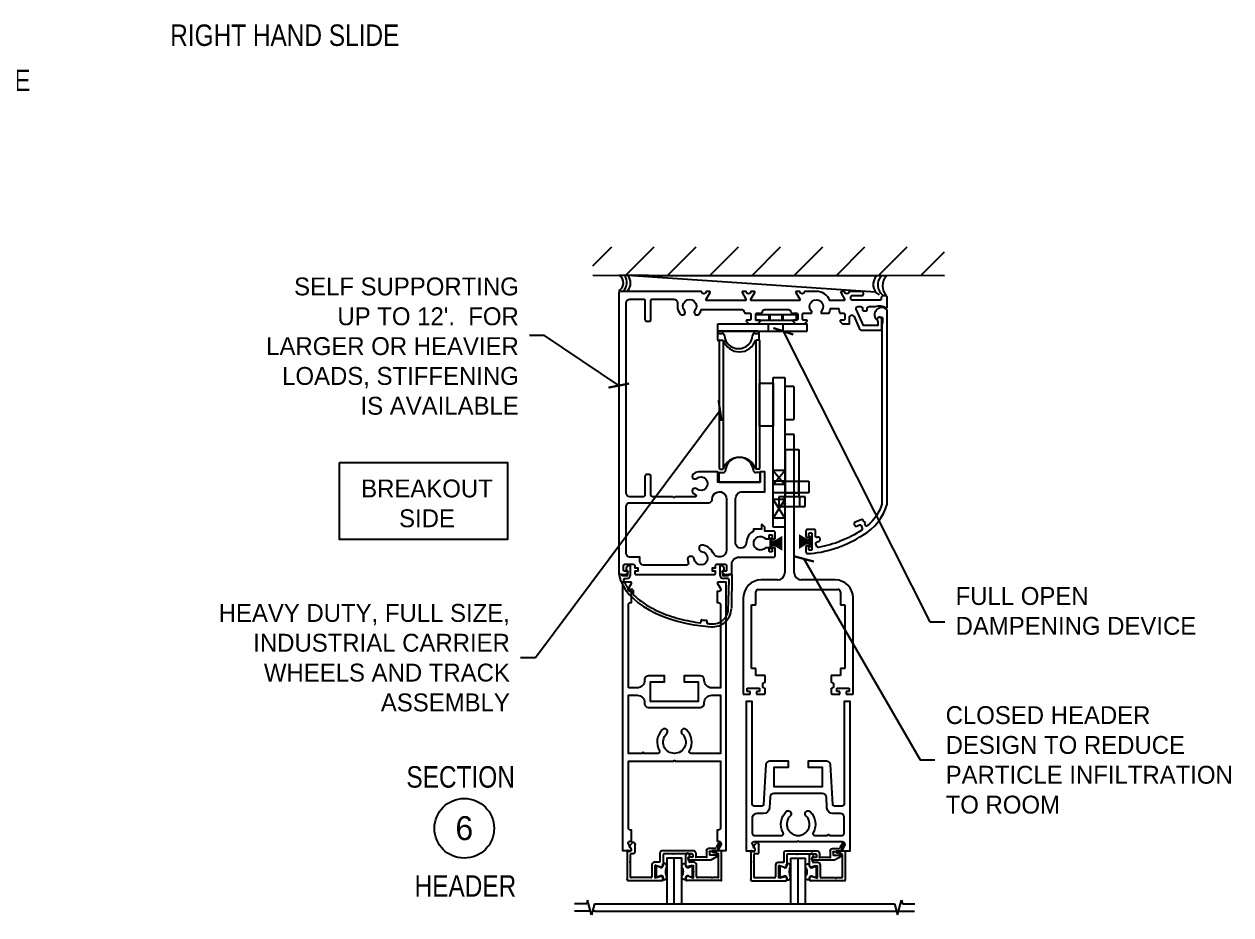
# Model space of a CAD drawing. Header units: inches. Extents: x -17070 to 527, y 504 to 2398.
# Drawn here: x -10397.14 to -10382.55, y 664.5 to 675.26 of the extents above; entities that cross this region are included whole.
import ezdxf
from ezdxf.enums import TextEntityAlignment as Align

# ---------------------------------------------------------------- set-up
doc = ezdxf.new("R2010")
doc.units = ezdxf.units.IN
doc.linetypes.add('CENTER', pattern=[0.6, 0.375, -0.075, 0.075, -0.075])
doc.linetypes.add('HIDDEN2', pattern=[0.1875, 0.125, -0.0625])
for name, color, linetype in [('1', 2, 'Continuous'), ('BRUSH', 2, 'Continuous'), ('GLASS', 3, 'Continuous'), ('GLBEAD', 7, 'Continuous'), ('NOTES', 6, 'Continuous'), ('OBJECT', 7, 'Continuous'), ('PAINT', 1, 'Continuous'), ('SHAPE', 3, 'Continuous'), ('TRACK', 1, 'Continuous'), ('WOOD', 3, 'Continuous')]:
    doc.layers.add(name, color=color, linetype=linetype)
doc.styles.add('ROMANC', font='arialbd.ttf', dxfattribs={"height": 0.35})
doc.dimstyles.get("Standard").update_dxf_attribs({"dimtxt": 0.18, "dimasz": 0.18, "dimexe": 0.18, "dimexo": 0.0625, "dimgap": 0.09, "dimtad": 0, "dimtih": 1, "dimtoh": 1, "dimzin": 0, "dimdsep": 46, "dimtxsty": 'ROMANC', "dimblk": 'ARCHTICK', "dimcen": 0.09, "dimclrd": 25, "dimclre": 25, "dimadec": 0, "dimazin": 0, "dimtfac": 1, "dimtofl": 0, "dimtmove": 0, "dimatfit": 3, "dimldrblk": 'ARCHTICK', "dimfxl": 1, "dimtolj": 1, "dimtzin": 0, "dimarcsym": 0})

# ---------------------------------------------------------------- blocks, each defined once
blk = doc.blocks.new('A$C74165A0A')
at = {"layer": 'SHAPE', "color": 1}
for p, q in [((0.695, 4.352), (0.695, 3.209)), ((0.855, 4.352), (0.695, 4.352)), ((0.855, 2.035), (0.855, 4.352)), ((0.695, 3.209), (0.71, 3.194)), ((0.71, 3.194), (0.695, 3.179)), ((0.695, 3.179), (0.695, 2.035)), ((0.575, 1.915), (0.3, 1.915)), ((1.54, 1.915), (0.975, 1.915)), ((0.211, 1.496), (0.211, 1.715)), ((0.251, 1.755), (1.589, 1.755)), ((1.629, 1.716), (1.629, 1.496)), ((0, 1.615), (0, 0)), ((0.14, 0.433), (0.14, 1.496)), ((0.14, 1.496), (0.211, 1.496)), ((1.629, 1.496), (1.7, 1.496)), ((1.7, 1.496), (1.7, 0.433)), ((1.84, 0), (1.84, 1.615)), ((0.211, 0.433), (0.14, 0.433)), ((0.211, 0.315), (0.211, 0.433)), ((1.629, 0.433), (1.629, 0.315)), ((1.7, 0.433), (1.629, 0.433)), ((0.369, 0.315), (0.211, 0.315)), ((0.369, 0.197), (0.369, 0.315)), ((1.471, 0.315), (1.471, 0.197)), ((1.629, 0.315), (1.471, 0.315)), ((0.062, 0.098), (0.271, 0.098)), ((0.062, 0.043), (0.062, 0.098)), ((0.114, 0.043), (0.062, 0.043)), ((0.114, 0), (0.114, 0.043)), ((0.22, 0.043), (0.22, 0)), ((0.271, 0.043), (0.22, 0.043)), ((0.271, 0.098), (0.271, 0.043)), ((0.369, 0.02), (0.369, 0.098)), ((1.471, 0.098), (1.471, 0.02)), ((1.569, 0.098), (1.777, 0.098)), ((1.569, 0.043), (1.569, 0.098)), ((1.62, 0.043), (1.569, 0.043)), ((1.62, 0), (1.62, 0.043)), ((1.726, 0.043), (1.726, 0)), ((1.777, 0.043), (1.726, 0.043)), ((1.777, 0.098), (1.777, 0.043)), ((0, 0), (0.114, 0)), ((0.22, 0), (0.349, 0)), ((1.491, 0), (1.62, 0)), ((1.726, 0), (1.84, 0))]:
    blk.add_line(p, q, dxfattribs=at)
for centre, radius, start, end in [((0.575, 2.035), 0.12, 270, 0), ((0.975, 2.035), 0.12, 180, 270), ((0.3, 1.615), 0.3, 90, 180), ((1.54, 1.615), 0.3, 0, 90), ((0.251, 1.715), 0.04, 90, 180), ((1.589, 1.716), 0.0394, 0, 90), ((0.369, 0.148), 0.0492, 90, 270), ((0.349, 0.02), 0.0197, 270, 360), ((1.471, 0.148), 0.0492, 270, 90), ((1.491, 0.02), 0.0197, 180, 270)]:
    blk.add_arc(centre, radius, start, end, dxfattribs=at)
blk = doc.blocks.new('A$C09C748BD')
at = {"layer": 'SHAPE'}
for points in [[(1.411, 1.056, -0.387591), (1.349, 1), (1.035, 1), (1.035, 1.1), (1.27, 1.1), (1.27, 1.43), (0.87, 1.43), (0.47, 1.43), (0.47, 1.1), (0.705, 1.1), (0.705, 1), (0.391, 1, -0.387591), (0.329, 1.056), (0.291, 1.722, 0.387591), (0.26, 1.75), (0.131, 1.75, 0.414214), (0.1, 1.719), (0.1, 0), (0, 0), (0, 2.5), (0.129, 2.5, -0.57735), (0.148, 2.466), (0.104, 2.391, 0.57735), (0.131, 2.344), (0.86, 2.344, 1), (0.88, 2.344), (1.609, 2.344, 0.57735), (1.636, 2.391), (1.592, 2.466, -0.57735), (1.611, 2.5), (1.74, 2.5), (1.74, 0), (1.64, 0), (1.64, 1.719, 0.414214), (1.609, 1.75), (1.48, 1.75, 0.387591), (1.449, 1.722)], [(1.149, 2.244), (1.364, 2.244, 1), (1.394, 2.244), (1.609, 2.244, -0.414214), (1.64, 2.213), (1.64, 1.937, -0.414214), (1.578, 1.875), (1.452, 1.875, 0.397506), (1.353, 1.78), (1.342, 1.598, -0.397506), (1.28, 1.54), (0.87, 1.54), (0.46, 1.54, -0.397506), (0.398, 1.598), (0.387, 1.78, 0.397506), (0.288, 1.875), (0.185, 1.875, -0.345205), (0.1, 1.937), (0.1, 2.213, -0.414214), (0.131, 2.244), (0.591, 2.244, -0.575556), (0.618, 2.197, 0.345591), (0.671, 1.843, 1), (0.739, 1.916, -0.678117), (0.87, 2.244, -0.678117), (1.001, 1.916, 1), (1.069, 1.843, 0.345591), (1.122, 2.197, -0.575556)]]:
    blk.add_lwpolyline(points, format="xyb", close=True, dxfattribs=at)
blk = doc.blocks.new('A$C2CCF2598')
at = {"color": 1}
for p, q in [((0.984, 0.251), (0.984, 0.428)), ((1.43, 0.477), (1.525, 0.454)), ((1.569, 0.5), (1.435, 0.5)), ((1.534, 0.065), (1.534, 0.44)), ((1.584, 0.015), (1.584, 0.485)), ((1.027, 0.222), (1.114, 0.258)), ((1.034, 0.323), (1.034, 0.401)), ((1.117, 0.308), (1.049, 0.308)), ((1.114, 0.155), (1.114, 0.258)), ((1.164, 0.065), (1.164, 0.261)), ((0.984, 0.015), (0.984, 0.049)), ((1.027, 0.078), (1.114, 0.043)), ((1.114, 0.043), (1.114, 0.145)), ((1.419, 0.05), (1.179, 0.05)), ((1.519, 0.05), (1.429, 0.05)), ((1.569, 0), (0.999, 0))]:
    blk.add_line(p, q, dxfattribs=at)
for centre, radius, start, end in [((1.017, 0.428), 0.0325, 302.579, 180), ((1.435, 0.488), 0.012, 90, 245.556), ((1.519, 0.44), 0.015, 0, 65.556), ((1.569, 0.485), 0.015, 0, 90), ((1.015, 0.251), 0.031, 180, 292.2455), ((1.049, 0.323), 0.015, 180, 270), ((1.117, 0.261), 0.047, 0, 90), ((1.015, 0.049), 0.031, 68.3183, 180), ((0.999, 0.015), 0.015, 180, 270), ((1.114, 0.15), 0.005, 270, 90), ((1.179, 0.065), 0.015, 180, 270), ((1.424, 0.05), 0.005, 180, 0), ((1.519, 0.065), 0.015, 270, 0), ((1.569, 0.015), 0.015, 270, 0)]:
    blk.add_arc(centre, radius, start, end, dxfattribs=at)
at = {"layer": 'OBJECT', "color": 1}
for p, q in [((0.036, 0.572), (0.077, 0.625)), ((0.135, 0.481), (0.135, 0.609)), ((1.534, 0.628), (1.491, 0.554)), ((0, 0.493), (0, 0.015)), ((0.015, 0.501), (0.026, 0.495)), ((0.04, 0.559), (0.057, 0.549)), ((0.05, 0.435), (0.05, 0.313)), ((0.104, 0.45), (0.065, 0.45)), ((0.55, 0.468), (0.55, 0.308)), ((1.119, 0.499), (0.581, 0.499)), ((0.603, 0.434), (0.603, 0.266)), ((1.085, 0.449), (0.618, 0.449)), ((1.1, 0.434), (1.1, 0.394)), ((1.15, 0.468), (1.15, 0.394)), ((1.33, 0.508), (1.33, 0.394)), ((1.464, 0.539), (1.361, 0.539)), ((1.38, 0.489), (1.38, 0.424)), ((1.511, 0.489), (1.38, 0.489)), ((1.521, 0.424), (1.38, 0.424)), ((1.524, 0.415), (1.401, 0.344)), ((1.577, 0.603), (1.511, 0.489)), ((0.05, 0.303), (0.05, 0.065)), ((0.412, 0.261), (0.412, 0.065)), ((0.55, 0.308), (0.459, 0.308)), ((0.465, 0.258), (0.465, 0.042)), ((0.561, 0.222), (0.465, 0.257)), ((0.603, 0.266), (0.603, 0.251)), ((1.1, 0.394), (1.04, 0.394)), ((1.401, 0.344), (1.04, 0.344)), ((1.33, 0.394), (1.15, 0.394)), ((0.397, 0.05), (0.065, 0.05)), ((0.561, 0.078), (0.465, 0.042)), ((0.603, 0.049), (0.603, 0.015)), ((0.015, 0), (0.588, 0))]:
    blk.add_line(p, q, dxfattribs=at)
at = {"layer": 'OBJECT', "color": 1, "linetype": 'ByBlock'}
for p, q in [((0.958, 0.449), (0.74, 0.449)), ((1.031, 0.449), (0.977, 0.449)), ((1.066, 0.449), (1.055, 0.449)), ((1.066, 0.449), (1.055, 0.449))]:
    blk.add_line(p, q, dxfattribs=at)
at = {"layer": 'OBJECT', "color": 1}
for centre, radius, start, end in [((0.104, 0.609), 0.031, 0, 150), ((1.555, 0.616), 0.025, 330, 150), ((0.01, 0.493), 0.01, 60, 180), ((0.041, 0.522), 0.031, 241.8784, 58.1216), ((0.045, 0.567), 0.01, 150, 240), ((0.065, 0.435), 0.015, 90, 180), ((0.104, 0.481), 0.031, 270, 0), ((0.581, 0.468), 0.031, 90, 180), ((0.618, 0.434), 0.015, 90, 180), ((1.085, 0.434), 0.015, 0, 90), ((1.119, 0.468), 0.031, 0, 90), ((1.361, 0.508), 0.031, 90, 180), ((1.464, 0.57), 0.031, 270, 330), ((1.521, 0.419), 0.005, 300, 90), ((0.05, 0.308), 0.005, 90, 270), ((0.459, 0.261), 0.047, 90, 180), ((0.572, 0.251), 0.031, 249.7144, 0), ((1.04, 0.369), 0.025, 90, 270), ((0.015, 0.015), 0.015, 180, 270), ((0.065, 0.065), 0.015, 180, 270), ((0.397, 0.065), 0.015, 270, 0), ((0.572, 0.049), 0.031, 347.8966, 110.2856), ((0.588, 0.015), 0.015, 270, 0)]:
    blk.add_arc(centre, radius, start, end, dxfattribs=at)
at = {"layer": 'OBJECT', "color": 1, "linetype": 'ByBlock'}
for p in [(0, 0.487), (0, 0.487), (0, 0.487), (0, 0.487), (0.01, 0.503), (0.135, 0.603), (0.135, 0.603), (0.77, 0.449), (0.977, 0.449), (1.085, 0.449), (1.085, 0.449), (1.085, 0.449), (1.085, 0.449), (1.085, 0.449), (1.1, 0.434), (1.33, 0.508), (1.38, 0.489), (1.491, 0.489), (1.521, 0.424), (1.521, 0.424), (1.524, 0.415), (0.05, 0.317), (0.05, 0.317), (1.04, 0.394), (1.04, 0.394), (1.15, 0.394), (1.15, 0.394), (1.15, 0.394), (1.15, 0.394), (1.15, 0.394), (1.15, 0.394), (1.15, 0.394), (1.15, 0.394), (1.33, 0.394), (0, 0.019), (0.6, 0.028), (0.6, 0.028), (0.6, 0.028), (0.6, 0.019)]:
    blk.add_point(p, dxfattribs=at)
blk = doc.blocks.new('GLBEAD')
at = {"layer": 'GLBEAD'}
for p, q in [((-0.108666, 0.197696), (-0.108666, 0.231058)), ((0, 0.202851), (-0.083039, 0.178504)), ((0, 0), (0, 0.202851)), ((-0.108666, 0.003748), (-0.108666, -0.028207)), ((0, 0), (-0.08334, 0.023026))]:
    blk.add_line(p, q, dxfattribs=at)
for centre, radius, start, end in [((-0.131465, 0.190887), 0.04619, 60.422859, 228.483357), ((-0.131465, 0.011965), 0.04619, 131.516643, 299.577141), ((-0.464744, 0.092293), 0.309356, 1.519612, 11.941172), ((-0.464744, 0.110558), 0.309356, 348.058828, 358.480388), ((-0.088666, 0.197696), 0.02, 180, 286.341521), ((-0.088666, 0.003748), 0.02, 74.555218, 180)]:
    blk.add_arc(centre, radius, start, end, dxfattribs=at)
blk = doc.blocks.new('A$C0287639B')
at = {"layer": 'OBJECT'}
for p, q in [((0.279, 0.196), (0.32, 0.233)), ((0.34, 0.069), (0.34, 0.224)), ((1.836, 0.224), (1.836, 0.07)), ((1.856, 0.233), (1.897, 0.196)), ((0.194, 0.07), (0.159, 0.07)), ((0.273, 0.05), (0.194, 0.05)), ((0.24, 0.003), (0.273, 0.003)), ((0.293, 0.07), (0.293, 0.129)), ((1.883, 0.129), (1.883, 0.07)), ((1.982, 0.05), (1.903, 0.05)), ((1.974, 0.003), (1.903, 0.003)), ((2.041, 0.07), (1.982, 0.07)), ((1.982, 0.07), (1.982, 0.05)), ((2.041, 0.07), (2.03, -0.494)), ((0.371, -0.179), (0.311, -0.179)), ((0.383, -0.191), (0.383, -0.262)), ((1.979, -0.535), (1.994, -0.017)), ((1.521, -0.701), (1.521, -0.725)), ((1.62, -0.709), (1.62, -0.739))]:
    blk.add_line(p, q, dxfattribs=at)
at = {"layer": 'OBJECT', "linetype": 'CENTER'}
blk.add_line((0.194, 0.07), (0.194, 0.05), dxfattribs=at)
at = {"layer": 'OBJECT'}
for centre, radius, start, end in [((0.328, 0.224), 0.0118, 0, 130.9068), ((1.848, 0.224), 0.0118, 49.0932, 180), ((0.159, 0.058), 0.0118, 90, 192.3351), ((0.304, 0.167), 0.0394, 130.9068, 252.5424), ((0.273, 0.07), 0.0669, 270, 0), ((0.273, 0.07), 0.0197, 270, 0), ((1.903, 0.07), 0.0669, 180, 270), ((1.871, 0.167), 0.0394, 287.4576, 49.0932), ((1.903, 0.07), 0.0197, 180, 270), ((1.974, -0.017), 0.0197, 0, 90), ((0.371, -0.191), 0.0118, 0, 90), ((1.715, -0.489), 0.315, 266.1586, 358.9292), ((1.715, -0.489), 0.268, 266.1586, 349.9404), ((1.51, -0.725), 0.0118, 262.5706, 360), ((1.533, -0.701), 0.0118, 82.9237, 180), ((1.608, -0.709), 0.0118, 360, 84.3678), ((1.632, -0.739), 0.0118, 180, 264.9043)]:
    blk.add_arc(centre, radius, start, end, dxfattribs=at)
at = {"layer": 'OBJECT', "linetype": 'CENTER'}
blk.add_arc((0.24, -0.017), 0.0197, 90, 202.0565, dxfattribs=at)
at = {"layer": 'OBJECT'}
blk.add_ellipse((1.907, 0.174), major_axis=(1.772, 0), ratio=0.555556, start_param=-3.020698, end_param=-1.691077, dxfattribs=at)
at = {"layer": 'OBJECT', "linetype": 'CENTER'}
blk.add_open_spline([(0.222, -0.024), (0.235, -0.057), (0.252, -0.09), (0.284, -0.141), (0.297, -0.16), (0.311, -0.179)], degree=3, knots=[-2.9141697, -2.9141697, -2.9141697, -2.9141697, -2.7990943, -2.7990943, -2.7337121, -2.7337121, -2.7337121, -2.7337121], dxfattribs=at)
at = {"layer": 'OBJECT'}
blk.add_open_spline([(0.383, -0.262), (0.399, -0.278), (0.416, -0.294), (0.502, -0.371), (0.584, -0.429), (0.771, -0.532), (0.875, -0.578), (1.099, -0.656), (1.217, -0.687), (1.394, -0.72), (1.451, -0.73), (1.508, -0.737)], degree=3, knots=[-2.6357705, -2.6357705, -2.6357705, -2.6357705, -2.5774908, -2.5774908, -2.3558873, -2.3558873, -2.1342838, -2.1342838, -1.9126803, -1.9126803, -1.8078177, -1.8078177, -1.8078177, -1.8078177], dxfattribs=at)
for points in [[(1.535, -0.689), (1.56, -0.692), (1.584, -0.695), (1.609, -0.697)], [(1.631, -0.75), (1.653, -0.752), (1.675, -0.754), (1.697, -0.756)]]:
    blk.add_open_spline(points, degree=3, dxfattribs=at)
blk = doc.blocks.new('A$C78FB188A')
at = {"layer": 'PAINT'}
blk.add_lwpolyline([(0.908, 1.307), (0.563, 1.307, -0.414214), (0.538, 1.332), (0.538, 1.652, 0.414214), (0.513, 1.677), (0.463, 1.677, 0.414214), (0.438, 1.652), (0.438, 1.332, -0.414214), (0.413, 1.307), (0.185, 1.307, -0.414214), (0.125, 1.367), (0.125, 4.56, -0.414214), (0.185, 4.62), (0.413, 4.62, -0.414214), (0.438, 4.595), (0.438, 4.275, 0.414214), (0.463, 4.25), (0.513, 4.25, 0.414214), (0.538, 4.275), (0.538, 4.595, -0.414214), (0.563, 4.62), (0.924, 4.62, -0.414213), (0.983, 4.56), (0.983, 4.5, 0.174105), (1.03, 4.37, 1), (1.1, 4.427, -2.120583), (1.275, 4.427, 1), (1.345, 4.37, 0.10337), (1.384, 4.444), (2.067, 4.444, -0.414214), (2.097, 4.414), (2.097, 4.414, 0.414214), (2.127, 4.384), (2.197, 4.384, -0.414214), (2.216, 4.364), (2.216, 4.286, -0.414214), (2.197, 4.266), (2.149, 4.266, 0.668179), (2.141, 4.246), (2.181, 4.206), (2.331, 4.206), (2.37, 4.246, 0.668179), (2.362, 4.266), (2.315, 4.266, -0.414214), (2.295, 4.286), (2.295, 4.364, -0.414214), (2.315, 4.384), (2.381, 4.384, 0.414214), (2.411, 4.414, -0.414214), (2.441, 4.444), (2.85, 4.444, -0.414214), (2.88, 4.414), (2.88, 4.414, 0.414214), (2.91, 4.384), (2.98, 4.384, -0.414214), (3, 4.364), (3, 4.286, -0.414214), (2.98, 4.266), (2.933, 4.266, 0.668179), (2.925, 4.246), (2.965, 4.206), (3.114, 4.206), (3.154, 4.246, 0.668179), (3.146, 4.266), (3.099, 4.266, -0.414214), (3.079, 4.286), (3.079, 4.364, -0.414214), (3.099, 4.384), (3.233, 4.384, 0.242955), (3.225, 4.424, -2.120583), (3.4, 4.424, 0.242955), (3.392, 4.384), (3.522, 4.384, 0.088026), (3.552, 4.464), (3.683, 4.464, 0.088026), (3.712, 4.384), (3.768, 4.384, -0.414214), (3.788, 4.364), (3.788, 4.286, -0.414214), (3.768, 4.266), (3.721, 4.266, 0.668179), (3.712, 4.246), (3.752, 4.206), (3.868, 4.206), (3.868, 4.313, -0.812087), (3.944, 4.329), (4.03, 4.133, 0.297726), (4.085, 4.097), (4.395, 4.097, 0.414214), (4.41, 4.112), (4.41, 4.277, 1.589785), (4.345, 4.245), (4.345, 4.177), (4.101, 4.177), (3.98, 4.453, -0.541158), (4.008, 4.495), (4.056, 4.495, -0.414214), (4.086, 4.465), (4.086, 4.44, 0.414214), (4.101, 4.425), (4.15, 4.425, 0.414214), (4.165, 4.44), (4.165, 4.465, -0.414214), (4.195, 4.495), (4.301, 4.495, -0.211832), (4.485, 4.475, 0.578848), (4.5, 4.483), (4.5, 4.645, 0.414214), (4.47, 4.675), (4.43, 4.675, 0.414214), (4.4, 4.645), (4.4, 4.62, -0.414214), (4.38, 4.6), (3.913, 4.6, -0.414214), (3.893, 4.62), (3.893, 4.66, -0.414214), (3.913, 4.68), (4.081, 4.68, 0.414214), (4.101, 4.7), (4.101, 4.73, 0.414214), (4.081, 4.75), (3.864, 4.75, -1), (3.784, 4.75), (3.733, 4.75, 0.57735), (3.72, 4.728), (3.784, 4.617, -0.57735), (3.771, 4.594), (3.539, 4.594, 0.310469), (3.312, 4.75), (3.116, 4.75, -1), (3.036, 4.75), (2.983, 4.75, 0.57735), (2.97, 4.728), (3.034, 4.617, -0.57735), (3.021, 4.594), (2.229, 4.594, -0.57735), (2.216, 4.617), (2.28, 4.728, 0.57735), (2.267, 4.75), (2.213, 4.75, -1), (2.133, 4.75), (2.08, 4.75, 0.57735), (2.067, 4.728), (2.131, 4.617, -0.57735), (2.118, 4.594), (1.479, 4.594, -0.57735), (1.466, 4.617), (1.53, 4.728, 0.57735), (1.517, 4.75), (1.464, 4.75, -1), (1.384, 4.75), (0.02, 4.75, 0.414214), (0, 4.73), (0, 0.015, 0.438212), (0.016, 0), (0.123, 0.009), (0.154, 0.04, 0.668179), (0.145, 0.06), (0.094, 0.06, -0.414213), (0.079, 0.075), (0.079, 0.146, -0.414214), (0.109, 0.176), (0.237, 0.176, -0.414214), (0.267, 0.146), (0.267, 0.116), (0.318, 0.116), (0.318, 0.06), (0.267, 0.06), (0.267, 0.02, 0.414214), (0.287, 0), (1.6, 0, 0.414214), (1.62, 0.02), (1.62, 0.06), (1.569, 0.06), (1.569, 0.116), (1.62, 0.116), (1.62, 0.146, -0.414214), (1.65, 0.176), (1.778, 0.176, -0.414214), (1.808, 0.146), (1.808, 0.075, -0.414213), (1.793, 0.06), (1.741, 0.06, 0.668179), (1.733, 0.04), (1.764, 0.009), (1.874, 0), (1.894, 0), (1.894, 0.173, -0.414214), (2.014, 0.293), (2.594, 0.293, 0.414214), (2.624, 0.323), (2.624, 0.441, 0.414214), (2.614, 0.451), (2.584, 0.451, 0.414214), (2.574, 0.441), (2.574, 0.393, -0.414214), (2.564, 0.383), (2.533, 0.383, -0.414214), (2.523, 0.393), (2.523, 0.441, 0.414214), (2.513, 0.451), (2.465, 0.451, 0.206755), (2.458, 0.448, -2.520975), (2.458, 0.604, 0.206755), (2.465, 0.601), (2.513, 0.601, 0.414214), (2.523, 0.611), (2.523, 0.659, -0.414214), (2.533, 0.669), (2.564, 0.669, -0.414214), (2.574, 0.659), (2.574, 0.611, 0.414214), (2.584, 0.601), (2.614, 0.601, 0.414214), (2.624, 0.611), (2.624, 0.699, 0.414214), (2.594, 0.729), (2.45, 0.729), (2.45, 0.797), (2.41, 0.837, 0.668179), (2.39, 0.828), (2.39, 0.76), (2.256, 0.76), (2.256, 0.732, 0.268191), (2.137, 0.526, -0.959676), (1.957, 0.533), (1.957, 1.27, -0.414214), (2.077, 1.39), (2.449, 1.39), (2.449, 1.726), (2.371, 1.726), (2.371, 1.551), (1.662, 1.551), (1.662, 1.726), (1.334, 1.726, 0.121344), (1.246, 1.684, 0.500868), (1.249, 1.612), (1.249, 1.612, 0.33246), (1.303, 1.614, -2.106685), (1.303, 1.438, 0.33246), (1.249, 1.44), (1.249, 1.44, 0.500868), (1.246, 1.368, 0.062582), (1.289, 1.341, -0.291892), (1.298, 1.327), (1.298, 1.322, -0.414214), (1.283, 1.307), (0.938, 1.307), (0.923, 1.292)], format="xyb", close=True, dxfattribs=at)
at = {"layer": 'SHAPE', "color": 1}
blk.add_lwpolyline([(1.262, 0.265, 0.386399), (1.217, 0.306), (1.198, 0.306, 0.439637), (1.154, 0.257, 0.063469), (1.165, 0.202, -0.517548), (1.137, 0.162), (0.412, 0.162, -0.414214), (0.352, 0.222), (0.352, 0.296), (0.185, 0.296, -0.414214), (0.125, 0.356), (0.125, 1.147, -0.414214), (0.185, 1.207), (1.507, 1.207, 0.419182), (1.567, 1.268, -1.008503), (1.807, 1.27), (1.807, 0.416, -0.833429), (1.575, 0.373, 0.26349), (1.394, 0.497, 0.439637), (1.345, 0.453), (1.345, 0.434, 0.386399), (1.386, 0.389, -2.120583)], format="xyb", close=True, dxfattribs=at)
blk = doc.blocks.new('A$C521178F1')
at = {"layer": 'SHAPE'}
blk.add_lwpolyline([(1.204, -2.131), (1.194, -2.107, 0.414214), (1.155, -2.09), (1.053, -2.131, 0.414214), (1.037, -2.17), (1.04, -2.179, 0.414214), (1.079, -2.196), (1.126, -2.177, -0.414214), (1.152, -2.189), (1.172, -2.239, -0.347267), (1.165, -2.263, -0.102155), (0.435, -2.554, -0.361265), (0.413, -2.541), (0.393, -2.492, -0.414214), (0.404, -2.466), (0.451, -2.447, 0.414214), (0.467, -2.408), (0.464, -2.399, 0.414214), (0.425, -2.382), (0.416, -2.385, -0.530478), (0.389, -2.367), (0.389, -2.282, 0.414214), (0.359, -2.252), (0.258, -2.252, 0.414214), (0.228, -2.282), (0.228, -2.37, 0.414214), (0.238, -2.38), (0.268, -2.38, 0.414214), (0.278, -2.37), (0.278, -2.322, -0.414214), (0.288, -2.312), (0.319, -2.312, -0.414214), (0.329, -2.322), (0.329, -2.588, -0.414214), (0.319, -2.598), (0.288, -2.598, -0.414214), (0.278, -2.588), (0.278, -2.54, 0.414214), (0.268, -2.53), (0.238, -2.53, 0.414214), (0.228, -2.54), (0.228, -2.628, 0.414214), (0.258, -2.658), (0.308, -2.658, 0.114405), (1.183, -2.347, 0.192317), (1.591, -1.829), (1.591, 1.423, 0.991838), (1.404, 1.272, 0.620755), (1.422, 1.276, -0.343236), (1.461, 1.306), (1.501, 1.306, -0.414213), (1.511, 1.296), (1.511, 1.268), (1.511, 1.21, -0.198913), (1.508, 1.203), (1.504, 1.199, 0.198912), (1.501, 1.192), (1.501, -1.829, -0.148336), (1.257, -2.191, -0.515841), (1.225, -2.183), (1.215, -2.159, 1)], format="xyb", close=True, dxfattribs=at)
blk = doc.blocks.new('A$C5503092B')
at = {"color": 4}
for p, q in [((0.104, 0.954), (0.337, 0.954)), ((0.104, 0.954), (0.104, 0.16)), ((0.337, 0.954), (0.337, 0.16)), ((0.337, 0.225), (0.104, 0.225)), ((0.441, 0.16), (0, 0.16)), ((0, 0.16), (0, 0)), ((0, 0), (0.441, 0)), ((0.092, 0), (0.092, 0.16)), ((0.349, 0), (0.349, 0.16)), ((0.441, 0), (0.441, 0.16))]:
    blk.add_line(p, q, dxfattribs=at)
blk = doc.blocks.new('_ARCHTICK')
at = {"color": 0, "linetype": 'ByBlock', "const_width": 0.15}
blk.add_lwpolyline([(-0.5, -0.5), (0.5, 0.5)], dxfattribs=at)
blk = doc.blocks.new('A$C02940C06')
at = {"color": 4, "linetype": 'HIDDEN2'}
for p, q in [((-0.093, 0.118), (0, 0.118)), ((-0.093, 0.1), (0, 0.1)), ((-0.093, -0.1), (0, -0.1)), ((-0.093, -0.118), (0, -0.118))]:
    blk.add_line(p, q, dxfattribs=at)
at = {"layer": 'OBJECT'}
for p, q in [((-0.093, -0.34), (-0.093, 0.34)), ((-0.093, 0.34), (0, 0.34)), ((0, -0.34), (0, 0.34)), ((-0.093, -0.34), (0, -0.34))]:
    blk.add_line(p, q, dxfattribs=at)
blk = doc.blocks.new('A$C581C16DB')
at = {"layer": 'SHAPE'}
for points in [[(0.027, -1.768), (0.027, -0.369, -0.414214), (0.058, -0.338), (0.078, -0.338), (0.078, -0.151), (0.052, -0.151, -0.57735), (0.026, -0.104), (0.076, -0.017, 0.57735), (0.063, 0.005), (-0.073, 0.005), (-0.073, -4.495), (0.063, -4.495, 0.57735), (0.076, -4.472), (0.026, -4.385, -0.57735), (0.052, -4.339), (0.078, -4.339), (0.078, -4.152), (0.058, -4.152, -0.414214), (0.027, -4.121), (0.027, -2.995), (0.787, -2.995, -1), (0.807, -2.995), (1.567, -2.995), (1.567, -4.121, -0.414214), (1.536, -4.152), (1.516, -4.152), (1.516, -4.339), (1.541, -4.339, -0.57735), (1.568, -4.385), (1.518, -4.472, 0.57735), (1.531, -4.495), (1.667, -4.495), (1.667, 0.005), (1.531, 0.005, 0.57735), (1.518, -0.017), (1.568, -0.104, -0.57735), (1.541, -0.151), (1.516, -0.151), (1.516, -0.338), (1.536, -0.338, -0.414214), (1.567, -0.369), (1.567, -1.768), (1.422, -1.768, -0.413386), (1.297, -1.642), (1.297, -1.627, 0.414214), (1.235, -1.565), (0.962, -1.565), (0.962, -1.665), (1.197, -1.665), (1.197, -1.995), (0.397, -1.995), (0.397, -1.665), (0.632, -1.665), (0.632, -1.565), (0.359, -1.565, 0.414214), (0.297, -1.627), (0.297, -1.642, -0.413386), (0.172, -1.768)], [(0.666, -2.54, 1), (0.597, -2.467, 0.345591), (0.545, -2.822, -0.575556), (0.518, -2.868), (0.287, -2.868, 1), (0.257, -2.868), (0.027, -2.868), (0.027, -1.994), (0.027, -1.892), (0.172, -1.892, -0.414214), (0.297, -2.017), (0.297, -2.033, 0.414214), (0.359, -2.095), (1.235, -2.095, 0.414214), (1.297, -2.033), (1.297, -2.017, -0.414214), (1.422, -1.892), (1.567, -1.892), (1.567, -1.994), (1.567, -2.868), (1.076, -2.868, -0.575556), (1.049, -2.822, 0.345591), (0.996, -2.467, 1), (0.927, -2.54, -2.510814)]]:
    blk.add_lwpolyline(points, format="xyb", close=True, dxfattribs=at)

msp = doc.modelspace()

# ---------------------------------------------------------------- linework, layer by layer
at = {"color": 93}
for p, q in [((-10390.26361, 672.33938), (-10390.03387, 672.56911)), ((-10389.86756, 672.22564), (-10389.52409, 672.56911)), ((-10389.35802, 672.22541), (-10389.01431, 672.56911)), ((-10388.84847, 672.22517), (-10388.50453, 672.56911)), ((-10388.33892, 672.22494), (-10387.99474, 672.56911)), ((-10387.82937, 672.22471), (-10387.48496, 672.56911)), ((-10387.31982, 672.22447), (-10386.97518, 672.56911)), ((-10386.81028, 672.22424), (-10386.4654, 672.56911)), ((-10386.30073, 672.224), (-10386.01454, 672.51019)), ((-10390.26361, 672.22583), (-10386.01454, 672.22387))]:
    msp.add_line(p, q, dxfattribs=at)
at = {"color": 4, "linetype": 'HIDDEN2'}
for p, q in [((-10388.14296, 671.54942), (-10388.14296, 671.63954)), ((-10387.96273, 671.54942), (-10387.96273, 671.63954))]:
    msp.add_line(p, q, dxfattribs=at)
at = {"color": 30}
for p, q in [((-10388.73561, 669.88991), (-10388.73561, 671.43561)), ((-10388.7284, 671.44282), (-10388.68875, 671.44282)), ((-10388.68875, 671.44282), (-10388.68875, 669.8827)), ((-10388.29583, 671.44282), (-10388.29583, 669.8827)), ((-10388.25618, 671.44282), (-10388.29583, 671.44282)), ((-10388.24897, 671.43561), (-10388.24897, 669.88991)), ((-10388.08316, 669.18122), (-10388.08316, 670.99223)), ((-10388.08316, 670.99223), (-10387.94474, 670.99223)), ((-10387.94474, 670.99223), (-10387.94474, 669.18122)), ((-10388.24897, 670.40394), (-10388.24897, 670.92158)), ((-10388.24897, 670.92158), (-10388.08316, 670.92158)), ((-10388.08316, 670.92158), (-10388.08316, 670.40394)), ((-10387.83371, 670.88264), (-10387.94474, 670.88264)), ((-10387.83371, 670.88264), (-10387.83371, 670.48108)), ((-10388.08316, 670.40394), (-10388.24897, 670.40394)), ((-10387.94474, 670.48108), (-10387.83371, 670.48108)), ((-10388.74318, 669.84161), (-10388.6887, 669.84161)), ((-10388.74318, 669.84161), (-10388.74318, 669.72553)), ((-10388.7284, 669.8827), (-10388.68875, 669.8827)), ((-10388.2414, 669.84161), (-10388.29588, 669.84161)), ((-10388.25618, 669.8827), (-10388.29583, 669.8827)), ((-10388.2414, 669.72553), (-10388.2414, 669.84161)), ((-10387.94474, 669.86756), (-10388.08316, 669.86756)), ((-10388.08316, 669.86756), (-10387.94474, 669.69814)), ((-10388.08316, 669.69814), (-10387.94474, 669.86756)), ((-10388.74318, 669.72553), (-10388.2414, 669.72553)), ((-10387.94474, 669.73779), (-10388.08316, 669.73779)), ((-10387.94474, 669.69814), (-10388.08316, 669.69814)), ((-10387.94474, 669.73779), (-10387.65203, 669.73779)), ((-10387.94113, 669.73779), (-10387.77315, 669.73779)), ((-10387.94113, 669.73779), (-10387.94113, 669.59504)), ((-10387.77315, 669.59504), (-10387.77315, 669.73779)), ((-10387.65203, 669.73779), (-10387.65203, 669.59504)), ((-10387.94474, 669.59504), (-10388.08316, 669.59504)), ((-10387.65203, 669.59504), (-10387.94474, 669.59504)), ((-10387.94113, 669.59504), (-10387.77315, 669.59504)), ((-10388.08316, 669.5143), (-10387.94474, 669.29081)), ((-10388.08316, 669.29081), (-10387.94474, 669.5143)), ((-10387.94474, 669.5143), (-10388.08316, 669.5143)), ((-10387.94474, 669.48906), (-10387.94474, 669.31604)), ((-10387.94474, 669.29081), (-10388.08316, 669.29081)), ((-10387.94474, 669.18122), (-10388.08316, 669.18122))]:
    msp.add_line(p, q, dxfattribs=at)
at = {"color": 6}
msp.add_lwpolyline([(-10393.32873, 669.96201), (-10391.29625, 669.96201), (-10391.29625, 669.0338), (-10393.32873, 669.0338)], close=True, dxfattribs=at)
at = {"color": 30}
for centre, radius, start, end in [((-10388.7284, 671.43561), 0.00721, 90, 180), ((-10388.49229, 671.50663), 0.20656, 197.995277, 342.004723), ((-10388.25618, 671.43561), 0.00721, 0, 90), ((-10388.49229, 669.81888), 0.20656, 17.995277, 162.004723), ((-10388.49229, 669.85744), 0.16801, 3.787805, 176.212195), ((-10388.7284, 669.88991), 0.00721, 180, 270), ((-10388.6887, 669.87044), 0.02884, 270, 356.212195), ((-10388.29588, 669.87044), 0.02884, 183.787805, 270), ((-10388.25618, 669.88991), 0.00721, 270, 0)]:
    msp.add_arc(centre, radius, start, end, dxfattribs=at)
at = {"layer": 'BRUSH'}
for points in [[(-10387.61618, 669.00771, 0.14419, 0.14419, 0), (-10387.65439, 669.00771, 0.07209, 0.07209, 0), (-10387.68426, 669.00771, 0.07209, 0.18024, 0), (-10387.77386, 669.00771, 0.18024, 0.18024, 0)], [(-10388.13211, 668.9866, 0.14419, 0.14419, 0), (-10388.0939, 668.9866, 0.07209, 0.07209, 0), (-10388.06404, 668.9866, 0.07209, 0.18024, 0), (-10387.97444, 668.9866, 0.18024, 0.18024, 0)]]:
    msp.add_lwpolyline(points, format="xyseb", dxfattribs=at)
at = {"layer": 'GLASS'}
for p, q in [((-10389.37101, 665.18413), (-10389.37101, 664.6331)), ((-10389.37101, 665.18413), (-10389.1896, 665.18413)), ((-10389.2803, 664.6331), (-10389.2803, 665.18413)), ((-10389.1896, 664.6331), (-10389.1896, 665.18413)), ((-10387.87502, 665.18143), (-10387.69361, 665.18143)), ((-10387.87502, 665.18143), (-10387.87502, 664.6304)), ((-10387.78432, 664.6304), (-10387.78432, 665.18143)), ((-10387.69361, 664.6304), (-10387.69361, 665.18143)), ((-10390.33875, 664.63079), (-10390.48764, 664.63079)), ((-10390.32778, 664.67364), (-10390.33875, 664.63079)), ((-10390.28076, 664.49547), (-10390.32778, 664.67364)), ((-10390.2443, 664.6304), (-10390.28076, 664.49547)), ((-10390.2443, 664.6304), (-10386.61716, 664.6304)), ((-10386.61716, 664.6304), (-10386.5807, 664.49547)), ((-10386.5807, 664.49547), (-10386.53368, 664.67364)), ((-10386.53368, 664.67364), (-10386.52271, 664.63079)), ((-10386.52271, 664.63079), (-10386.37382, 664.63079)), ((-10390.2926, 664.54035), (-10390.48607, 664.54057)), ((-10390.23454, 664.54028), (-10390.26864, 664.54032)), ((-10390.23454, 664.54028), (-10386.59289, 664.54055)), ((-10386.56881, 664.54055), (-10386.37539, 664.54057))]:
    msp.add_line(p, q, dxfattribs=at)
at = {"layer": 'NOTES'}
msp.add_line((-10386.84213, 672.02352), (-10389.84115, 672.22184), dxfattribs=at)
msp.add_circle((-10391.81856, 665.54139), 0.36047, dxfattribs=at)
for centre, radius, start, end in [((-10390.00451, 672.13151), 0.10872, 299.635753, 56.186156), ((-10390.00293, 672.13896), 0.14881, 316.755908, 33.842976), ((-10389.95532, 672.13021), 0.14639, 320.400481, 38.746748), ((-10386.72915, 672.11617), 0.14659, 136.724454, 239.135249), ((-10386.6654, 672.11261), 0.15597, 138.859433, 233.349719), ((-10386.59419, 672.09923), 0.16987, 136.269348, 224.425979)]:
    msp.add_arc(centre, radius, start, end, dxfattribs=at)
at = {"layer": 'OBJECT'}
for p, q in [((-10388.75576, 671.63954), (-10387.67435, 671.63954)), ((-10388.75576, 671.54942), (-10388.75576, 671.63954)), ((-10387.67435, 671.54942), (-10387.67435, 671.63954)), ((-10388.75576, 671.54942), (-10387.67435, 671.54942))]:
    msp.add_line(p, q, dxfattribs=at)
at = {"layer": 'TRACK'}
for p, q in [((-10388.75576, 671.5327), (-10388.75576, 671.54942)), ((-10388.75576, 671.54942), (-10388.25338, 671.54942)), ((-10388.75576, 671.4444), (-10388.75576, 671.52955)), ((-10388.74725, 671.52419), (-10388.70275, 671.52419)), ((-10388.74725, 671.43589), (-10388.73561, 671.43561)), ((-10388.27324, 671.54942), (-10388.7359, 671.54942)), ((-10388.30639, 671.52419), (-10388.26189, 671.52419)), ((-10388.25338, 671.5327), (-10388.25338, 671.54942)), ((-10388.25338, 671.4444), (-10388.25338, 671.52955))]:
    msp.add_line(p, q, dxfattribs=at)
for centre, radius, start, end in [((-10388.74725, 671.5327), 0.00852, 180, 270), ((-10388.74725, 671.4444), 0.00852, 180, 270), ((-10388.70275, 671.4958), 0.02838, 4.096078, 90), ((-10388.50457, 671.51), 0.1703, 184.096038, 355.903962), ((-10388.30639, 671.4958), 0.02838, 90, 175.903922), ((-10388.26189, 671.5327), 0.00852, 270, 0)]:
    msp.add_arc(centre, radius, start, end, dxfattribs=at)
at = {"layer": 'WOOD'}
for q in [(-10389.95075, 672.22383), (-10386.70683, 672.22383)]:
    msp.add_line((-10389.5906, 672.22383), q, dxfattribs=at)

# ---------------------------------------------------------------- block references
at = {"xscale": 0.7209412694610364, "yscale": 0.7209412694610364, "zscale": 0.7209412694610364, "rotation": 270}
msp.add_blockref('A$C02940C06', (-10388.05285, 671.6828), dxfattribs=at)
at = {"color": 4, "xscale": 0.7209412694610364, "yscale": 0.7209412694610364, "zscale": 0.7209412694610364}
msp.add_blockref('A$C5503092B', (-10388.01611, 669.43283), dxfattribs=at)
at = {"color": 2, "xscale": 0.7209412694610364, "yscale": 0.7209412694610364, "zscale": 0.7209412694610364}
msp.add_blockref('A$C0287639B', (-10390.05398, 668.55706), dxfattribs=at)
at = {"xscale": 0.7209412694610364, "yscale": 0.7209412694610364, "zscale": 0.7209412694610364}
msp.add_blockref('A$C581C16DB', (-10389.85294, 668.51376), dxfattribs=at)
at = {"color": 2, "xscale": -0.7209412694610364, "yscale": 0.7209412694610364, "zscale": 0.7209412694610364, "rotation": 180}
msp.add_blockref('A$C09C748BD', (-10388.40971, 667.07283), dxfattribs=at)
at = {"layer": '1', "color": 0, "xscale": 0.7209412694610364, "yscale": 0.7209412694610364, "zscale": 0.7209412694610364}
for name, p in [('A$C78FB188A', (-10389.95075, 668.60735)), ('A$C521178F1', (-10387.85334, 670.77776)), ('A$C74165A0A', (-10388.44576, 667.16295)), ('A$C2CCF2598', (-10389.84994, 664.90943)), ('A$C2CCF2598', (-10388.35395, 664.90673))]:
    msp.add_blockref(name, p, dxfattribs=at)
at = {"layer": 'GLBEAD', "yscale": 0.7209412694610364, "zscale": 0.7209412694610364, "rotation": 180}
for p, xscale in [((-10389.4983, 665.0913), 0.7209412694610364), ((-10389.06231, 665.0913), -0.7209412694610364), ((-10388.00232, 665.0886), 0.7209412694610364), ((-10387.56632, 665.0886), -0.7209412694610364)]:
    msp.add_blockref('GLBEAD', p, dxfattribs=dict(at, xscale=xscale))

# ---------------------------------------------------------------- texts
at = {"color": 6, "insert": (-10392.26924, 669.46757), "char_height": 0.216282, "width": 2.4678604, "attachment_point": 5}
msp.add_mtext('BREAKOUT\\PSIDE', dxfattribs=at)
at = {"layer": 'NOTES', "width": 0.85}
for s, height, p in [('RIGHT HAND SLIDE', 0.2595389, (-10395.37352, 674.99796)), ('VIEW FROM BREAK OUT SIDE', 0.2595389, (-10401.32376, 674.45158)), ('SECTION', 0.259539, (-10392.51848, 666.03321)), ('HEADER', 0.259539, (-10392.41984, 664.71492))]:
    msp.add_text(s, height=height, dxfattribs=at).set_placement(p)
at = {"layer": 'NOTES'}
msp.add_text('6', height=0.28838, dxfattribs=at).set_placement((-10391.81856, 665.39964), align=Align.CENTER)
at = {"layer": 'NOTES', "char_height": 0.2162824}
for s, insert, attachment_point in [("SELF SUPPORTING\\PUP TO 12'.  FOR\\PLARGER OR HEAVIER \\PLOADS, STIFFENING\\PIS AVAILABLE", (-10391.15963, 671.36815), 6), ('FULL OPEN\\PDAMPENING DEVICE', (-10385.87954, 668.16772), 4), ('HEAVY DUTY, FULL SIZE,\\PINDUSTRIAL CARRIER \\PWHEELS AND TRACK \\PASSEMBLY', (-10391.26768, 667.60251), 6), ('CLOSED HEADER \\PDESIGN TO REDUCE \\PPARTICLE INFILTRATION \\PTO ROOM', (-10385.99992, 666.36737), 4)]:
    msp.add_mtext(s, dxfattribs=dict(at, insert=insert, attachment_point=attachment_point))

# ---------------------------------------------------------------- leaders
at = {"layer": 'NOTES', "annotation_type": 0, "has_hookline": 1}
for points, hookline_direction, text_width in [([(-10387.96273, 671.54942), (-10386.18931, 668.03795), (-10386.00931, 668.03795)], 0, 2.3), ([(-10389.95059, 670.89269), (-10390.84986, 671.49792), (-10391.02986, 671.49792)], 1, 2.5), ([(-10388.72703, 670.59071), (-10390.95791, 667.60251), (-10391.13791, 667.60251)], 1, 3.1), ([(-10387.71525, 668.79839), (-10386.30969, 666.36737), (-10386.12969, 666.36737)], 0, 2.9)]:
    msp.add_leader(points, dimstyle='Standard', override={"dimtxt": 0.15, "dimlfac": 2}, dxfattribs=dict(at, hookline_direction=hookline_direction, text_width=text_width))

doc.saveas('drawing.dxf')
